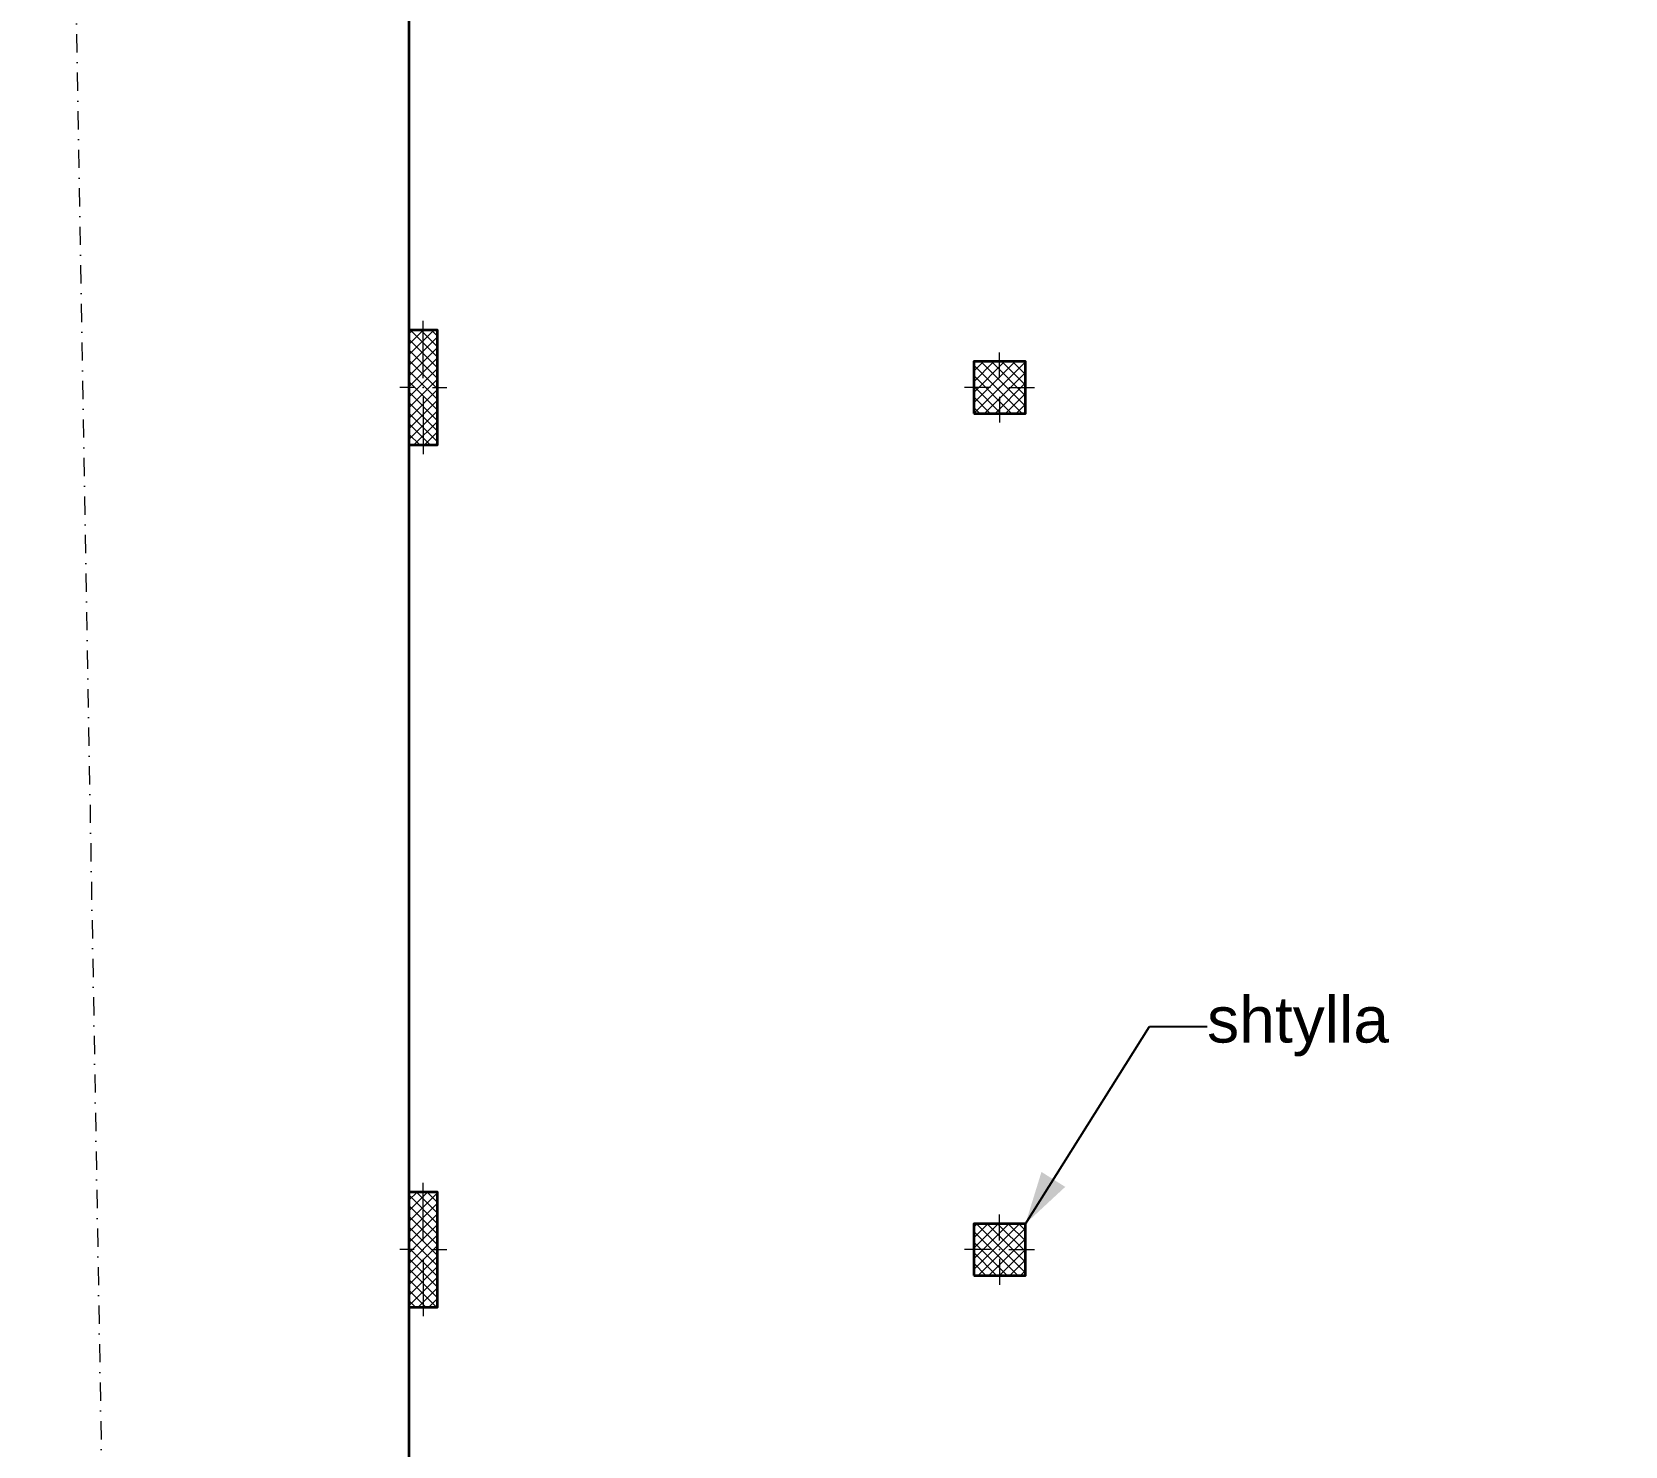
# Model space of a CAD drawing. Header units: millimetres. Extents: x -1862870 to -1833070, y -2748569 to -2679967.
# Drawn here: x -1861990 to -1848129, y -2713173 to -2700869 of the extents above; entities that cross this region are included whole.
import ezdxf

# ---------------------------------------------------------------- set-up
doc = ezdxf.new("R2010")
doc.units = ezdxf.units.MM
doc.header["$MEASUREMENT"] = 0
doc.linetypes.add('Dot & Dashed', pattern=[335.138881, 158.75, -88.194444, 0, -88.194437])
for name, color, linetype, lineweight in [('0_Pen_No__20', 1, 'Continuous', 0), ('A - Muret_Pen_No__6', 5, 'Continuous', 35), ('A - Shtyllat_Pen_No__101', 252, 'Continuous', 13), ('A - Shtyllat_Pen_No__22', 8, 'Continuous', 35), ('Annotation - Label_Pen_No__2', 8, 'Continuous', 15)]:
    doc.layers.add(name, color=color, linetype=linetype, lineweight=lineweight)
doc.layers.add('0_Pen_No__61', color=7, linetype='Continuous', lineweight=20, true_color=0x6a6a6a)
doc.layers.add('A - Shtyllat', color=7, linetype='Continuous')
doc.styles.add('GENERATED_STYLE_2', font='')
doc.styles.get('GENERATED_STYLE_2').set_extended_font_data('Arial')
doc.dimstyles.new('GENERATED_STYLE__1', dxfattribs={"dimtxt": 0.18, "dimasz": 456, "dimexe": 0.18, "dimexo": 0.0625, "dimgap": 0, "dimtad": 0, "dimtih": 1, "dimtoh": 1, "dimdec": 4, "dimzin": 0, "dimdsep": 46, "dimcen": 0.09, "dimadec": 0, "dimazin": 0, "dimtfac": 1, "dimtdec": 4, "dimtmove": 0, "dimatfit": 3, "dimldrblk": 'ARROWHEAD_5', "dimfxl": 0, "dimtolj": 1, "dimtzin": 0, "dimarcsym": 0})
pattern_1 = [(45, (-3432101.99, -2046631.03), (-45.961939, 45.961939), []), (135, (-3432101.99, -2046631.03), (45.961939, 45.961939), [])]

# ---------------------------------------------------------------- blocks, each defined once
blk = doc.blocks.new('Column_5', base_point=(-1853571, -2703963))
at = {"layer": 'A - Shtyllat_Pen_No__101', "linetype": 'Continuous', "lineweight": 13}
h = blk.add_hatch(dxfattribs=at)
h.set_pattern_fill('Concrete_Block', color=252, style=0, pattern_type=2)
h.set_pattern_definition(pattern_1)
h.paths.add_polyline_path([(-1853796, -2704188), (-1853346, -2704188), (-1853346, -2703738), (-1853796, -2703738)])
at = {"layer": 'A - Shtyllat_Pen_No__101', "color": 252, "linetype": 'Continuous', "lineweight": 13}
for p, q in [((-1853571, -2703883), (-1853571, -2703658)), ((-1853651, -2703963), (-1853876, -2703963)), ((-1853491, -2703963), (-1853266, -2703963)), ((-1853571, -2704043), (-1853571, -2704268))]:
    blk.add_line(p, q, dxfattribs=at)
blk.add_point((-1853571, -2703963), dxfattribs=at)
at = {"layer": 'A - Shtyllat_Pen_No__22', "color": 8, "linetype": 'Continuous', "lineweight": 35, "flags": 128}
blk.add_lwpolyline([(-1853796, -2704188), (-1853346, -2704188), (-1853346, -2703738), (-1853796, -2703738)], close=True, dxfattribs=at)
blk = doc.blocks.new('Column_8', base_point=(-1853571, -2711463))
at = {"layer": 'A - Shtyllat_Pen_No__101', "linetype": 'Continuous', "lineweight": 13}
h = blk.add_hatch(dxfattribs=at)
h.set_pattern_fill('Concrete_Block', color=252, style=0, pattern_type=2)
h.set_pattern_definition(pattern_1)
h.paths.add_polyline_path([(-1853796, -2711688), (-1853346, -2711688), (-1853346, -2711238), (-1853796, -2711238)])
at = {"layer": 'A - Shtyllat_Pen_No__101', "color": 252, "linetype": 'Continuous', "lineweight": 13}
for p, q in [((-1853571, -2711383), (-1853571, -2711158)), ((-1853651, -2711463), (-1853876, -2711463)), ((-1853491, -2711463), (-1853266, -2711463)), ((-1853571, -2711543), (-1853571, -2711768))]:
    blk.add_line(p, q, dxfattribs=at)
blk.add_point((-1853571, -2711463), dxfattribs=at)
at = {"layer": 'A - Shtyllat_Pen_No__22', "color": 8, "linetype": 'Continuous', "lineweight": 35, "flags": 128}
blk.add_lwpolyline([(-1853796, -2711688), (-1853346, -2711688), (-1853346, -2711238), (-1853796, -2711238)], close=True, dxfattribs=at)
blk = doc.blocks.new('Column_21', base_point=(-1858585, -2711463))
at = {"layer": 'A - Shtyllat_Pen_No__101', "linetype": 'Continuous', "lineweight": 13}
h = blk.add_hatch(dxfattribs=at)
h.set_pattern_fill('Concrete_Block', color=252, style=0, pattern_type=2)
h.set_pattern_definition(pattern_1)
h.paths.add_polyline_path([(-1858710, -2711963), (-1858460, -2711963), (-1858460, -2710963), (-1858710, -2710963)])
at = {"layer": 'A - Shtyllat_Pen_No__101', "color": 252, "linetype": 'Continuous', "lineweight": 13}
for p, q in [((-1858585, -2711383), (-1858585, -2710883)), ((-1858665, -2711463), (-1858790, -2711463)), ((-1858505, -2711463), (-1858380, -2711463)), ((-1858585, -2711543), (-1858585, -2712043))]:
    blk.add_line(p, q, dxfattribs=at)
blk.add_point((-1858585, -2711463), dxfattribs=at)
at = {"layer": 'A - Shtyllat_Pen_No__22', "color": 8, "linetype": 'Continuous', "lineweight": 35, "flags": 128}
blk.add_lwpolyline([(-1858710, -2711963), (-1858460, -2711963), (-1858460, -2710963), (-1858710, -2710963)], close=True, dxfattribs=at)
blk = doc.blocks.new('Column_23', base_point=(-1858585, -2703963))
at = {"layer": 'A - Shtyllat_Pen_No__101', "linetype": 'Continuous', "lineweight": 13}
h = blk.add_hatch(dxfattribs=at)
h.set_pattern_fill('Concrete_Block', color=252, style=0, pattern_type=2)
h.set_pattern_definition(pattern_1)
h.paths.add_polyline_path([(-1858710, -2704463), (-1858460, -2704463), (-1858460, -2703463), (-1858710, -2703463)])
at = {"layer": 'A - Shtyllat_Pen_No__101', "color": 252, "linetype": 'Continuous', "lineweight": 13}
for p, q in [((-1858585, -2703883), (-1858585, -2703383)), ((-1858665, -2703963), (-1858790, -2703963)), ((-1858505, -2703963), (-1858380, -2703963)), ((-1858585, -2704043), (-1858585, -2704543))]:
    blk.add_line(p, q, dxfattribs=at)
blk.add_point((-1858585, -2703963), dxfattribs=at)
at = {"layer": 'A - Shtyllat_Pen_No__22', "color": 8, "linetype": 'Continuous', "lineweight": 35, "flags": 128}
blk.add_lwpolyline([(-1858710, -2704463), (-1858460, -2704463), (-1858460, -2703463), (-1858710, -2703463)], close=True, dxfattribs=at)
blk = doc.blocks.new('Column_35', base_point=(-1853571, -2703963))
at = {"layer": 'A - Shtyllat_Pen_No__101', "linetype": 'Continuous', "lineweight": 13}
h = blk.add_hatch(dxfattribs=at)
h.set_pattern_fill('Concrete_Block', color=252, style=0, pattern_type=2)
h.set_pattern_definition(pattern_1)
h.paths.add_polyline_path([(-1853796, -2704188), (-1853346, -2704188), (-1853346, -2703738), (-1853796, -2703738)])
at = {"layer": 'A - Shtyllat_Pen_No__101', "color": 252, "linetype": 'Continuous', "lineweight": 13}
for p, q in [((-1853571, -2703883), (-1853571, -2703658)), ((-1853651, -2703963), (-1853876, -2703963)), ((-1853491, -2703963), (-1853266, -2703963)), ((-1853571, -2704043), (-1853571, -2704268))]:
    blk.add_line(p, q, dxfattribs=at)
blk.add_point((-1853571, -2703963), dxfattribs=at)
at = {"layer": 'A - Shtyllat_Pen_No__22', "color": 8, "linetype": 'Continuous', "lineweight": 35, "flags": 128}
blk.add_lwpolyline([(-1853796, -2704188), (-1853346, -2704188), (-1853346, -2703738), (-1853796, -2703738)], close=True, dxfattribs=at)
blk = doc.blocks.new('Column_36', base_point=(-1858585, -2703963))
at = {"layer": 'A - Shtyllat_Pen_No__101', "linetype": 'Continuous', "lineweight": 13}
h = blk.add_hatch(dxfattribs=at)
h.set_pattern_fill('Concrete_Block', color=252, style=0, pattern_type=2)
h.set_pattern_definition(pattern_1)
h.paths.add_polyline_path([(-1858710, -2704463), (-1858460, -2704463), (-1858460, -2703463), (-1858710, -2703463)])
at = {"layer": 'A - Shtyllat_Pen_No__101', "color": 252, "linetype": 'Continuous', "lineweight": 13}
for p, q in [((-1858585, -2703883), (-1858585, -2703383)), ((-1858665, -2703963), (-1858790, -2703963)), ((-1858505, -2703963), (-1858380, -2703963)), ((-1858585, -2704043), (-1858585, -2704543))]:
    blk.add_line(p, q, dxfattribs=at)
blk.add_point((-1858585, -2703963), dxfattribs=at)
at = {"layer": 'A - Shtyllat_Pen_No__22', "color": 8, "linetype": 'Continuous', "lineweight": 35, "flags": 128}
blk.add_lwpolyline([(-1858710, -2704463), (-1858460, -2704463), (-1858460, -2703463), (-1858710, -2703463)], close=True, dxfattribs=at)
blk = doc.blocks.new('Column_38', base_point=(-1853571, -2711463))
at = {"layer": 'A - Shtyllat_Pen_No__101', "linetype": 'Continuous', "lineweight": 13}
h = blk.add_hatch(dxfattribs=at)
h.set_pattern_fill('Concrete_Block', color=252, style=0, pattern_type=2)
h.set_pattern_definition(pattern_1)
h.paths.add_polyline_path([(-1853796, -2711688), (-1853346, -2711688), (-1853346, -2711238), (-1853796, -2711238)])
at = {"layer": 'A - Shtyllat_Pen_No__101', "color": 252, "linetype": 'Continuous', "lineweight": 13}
for p, q in [((-1853571, -2711383), (-1853571, -2711158)), ((-1853651, -2711463), (-1853876, -2711463)), ((-1853491, -2711463), (-1853266, -2711463)), ((-1853571, -2711543), (-1853571, -2711768))]:
    blk.add_line(p, q, dxfattribs=at)
blk.add_point((-1853571, -2711463), dxfattribs=at)
at = {"layer": 'A - Shtyllat_Pen_No__22', "color": 8, "linetype": 'Continuous', "lineweight": 35, "flags": 128}
blk.add_lwpolyline([(-1853796, -2711688), (-1853346, -2711688), (-1853346, -2711238), (-1853796, -2711238)], close=True, dxfattribs=at)
blk = doc.blocks.new('Column_50', base_point=(-1853571, -2703963))
at = {"layer": 'A - Shtyllat_Pen_No__101', "linetype": 'Continuous', "lineweight": 13}
h = blk.add_hatch(dxfattribs=at)
h.set_pattern_fill('Concrete_Block', color=252, style=0, pattern_type=2)
h.set_pattern_definition(pattern_1)
h.paths.add_polyline_path([(-1853796, -2704188), (-1853346, -2704188), (-1853346, -2703738), (-1853796, -2703738)])
at = {"layer": 'A - Shtyllat_Pen_No__101', "color": 252, "linetype": 'Continuous', "lineweight": 13}
for p, q in [((-1853571, -2703883), (-1853571, -2703658)), ((-1853651, -2703963), (-1853876, -2703963)), ((-1853491, -2703963), (-1853266, -2703963)), ((-1853571, -2704043), (-1853571, -2704268))]:
    blk.add_line(p, q, dxfattribs=at)
blk.add_point((-1853571, -2703963), dxfattribs=at)
at = {"layer": 'A - Shtyllat_Pen_No__22', "color": 8, "linetype": 'Continuous', "lineweight": 35, "flags": 128}
blk.add_lwpolyline([(-1853796, -2704188), (-1853346, -2704188), (-1853346, -2703738), (-1853796, -2703738)], close=True, dxfattribs=at)
blk = doc.blocks.new('Column_53', base_point=(-1853571, -2711463))
at = {"layer": 'A - Shtyllat_Pen_No__101', "linetype": 'Continuous', "lineweight": 13}
h = blk.add_hatch(dxfattribs=at)
h.set_pattern_fill('Concrete_Block', color=252, style=0, pattern_type=2)
h.set_pattern_definition(pattern_1)
h.paths.add_polyline_path([(-1853796, -2711688), (-1853346, -2711688), (-1853346, -2711238), (-1853796, -2711238)])
at = {"layer": 'A - Shtyllat_Pen_No__101', "color": 252, "linetype": 'Continuous', "lineweight": 13}
for p, q in [((-1853571, -2711383), (-1853571, -2711158)), ((-1853651, -2711463), (-1853876, -2711463)), ((-1853491, -2711463), (-1853266, -2711463)), ((-1853571, -2711543), (-1853571, -2711768))]:
    blk.add_line(p, q, dxfattribs=at)
blk.add_point((-1853571, -2711463), dxfattribs=at)
at = {"layer": 'A - Shtyllat_Pen_No__22', "color": 8, "linetype": 'Continuous', "lineweight": 35, "flags": 128}
blk.add_lwpolyline([(-1853796, -2711688), (-1853346, -2711688), (-1853346, -2711238), (-1853796, -2711238)], close=True, dxfattribs=at)
blk = doc.blocks.new('Column_68', base_point=(-1858585, -2711463))
at = {"layer": 'A - Shtyllat_Pen_No__101', "linetype": 'Continuous', "lineweight": 13}
h = blk.add_hatch(dxfattribs=at)
h.set_pattern_fill('Concrete_Block', color=252, style=0, pattern_type=2)
h.set_pattern_definition(pattern_1)
h.paths.add_polyline_path([(-1858710, -2711963), (-1858460, -2711963), (-1858460, -2710963), (-1858710, -2710963)])
at = {"layer": 'A - Shtyllat_Pen_No__101', "color": 252, "linetype": 'Continuous', "lineweight": 13}
for p, q in [((-1858585, -2711383), (-1858585, -2710883)), ((-1858665, -2711463), (-1858790, -2711463)), ((-1858505, -2711463), (-1858380, -2711463)), ((-1858585, -2711543), (-1858585, -2712043))]:
    blk.add_line(p, q, dxfattribs=at)
blk.add_point((-1858585, -2711463), dxfattribs=at)
at = {"layer": 'A - Shtyllat_Pen_No__22', "color": 8, "linetype": 'Continuous', "lineweight": 35, "flags": 128}
blk.add_lwpolyline([(-1858710, -2711963), (-1858460, -2711963), (-1858460, -2710963), (-1858710, -2710963)], close=True, dxfattribs=at)
blk = doc.blocks.new('Column_70', base_point=(-1858585, -2703963))
at = {"layer": 'A - Shtyllat_Pen_No__101', "linetype": 'Continuous', "lineweight": 13}
h = blk.add_hatch(dxfattribs=at)
h.set_pattern_fill('Concrete_Block', color=252, style=0, pattern_type=2)
h.set_pattern_definition(pattern_1)
h.paths.add_polyline_path([(-1858710, -2704463), (-1858460, -2704463), (-1858460, -2703463), (-1858710, -2703463)])
at = {"layer": 'A - Shtyllat_Pen_No__101', "color": 252, "linetype": 'Continuous', "lineweight": 13}
for p, q in [((-1858585, -2703883), (-1858585, -2703383)), ((-1858665, -2703963), (-1858790, -2703963)), ((-1858505, -2703963), (-1858380, -2703963)), ((-1858585, -2704043), (-1858585, -2704543))]:
    blk.add_line(p, q, dxfattribs=at)
blk.add_point((-1858585, -2703963), dxfattribs=at)
at = {"layer": 'A - Shtyllat_Pen_No__22', "color": 8, "linetype": 'Continuous', "lineweight": 35, "flags": 128}
blk.add_lwpolyline([(-1858710, -2704463), (-1858460, -2704463), (-1858460, -2703463), (-1858710, -2703463)], close=True, dxfattribs=at)
blk = doc.blocks.new('Column_83', base_point=(-1853571, -2703963))
at = {"layer": 'A - Shtyllat_Pen_No__101', "linetype": 'Continuous', "lineweight": 13}
h = blk.add_hatch(dxfattribs=at)
h.set_pattern_fill('Concrete_Block', color=252, style=0, pattern_type=2)
h.set_pattern_definition(pattern_1)
h.paths.add_polyline_path([(-1853796, -2704188), (-1853346, -2704188), (-1853346, -2703738), (-1853796, -2703738)])
at = {"layer": 'A - Shtyllat_Pen_No__101', "color": 252, "linetype": 'Continuous', "lineweight": 13}
for p, q in [((-1853571, -2703883), (-1853571, -2703658)), ((-1853651, -2703963), (-1853876, -2703963)), ((-1853491, -2703963), (-1853266, -2703963)), ((-1853571, -2704043), (-1853571, -2704268))]:
    blk.add_line(p, q, dxfattribs=at)
blk.add_point((-1853571, -2703963), dxfattribs=at)
at = {"layer": 'A - Shtyllat_Pen_No__22', "color": 8, "linetype": 'Continuous', "lineweight": 35, "flags": 128}
blk.add_lwpolyline([(-1853796, -2704188), (-1853346, -2704188), (-1853346, -2703738), (-1853796, -2703738)], close=True, dxfattribs=at)
blk = doc.blocks.new('Column_84', base_point=(-1858585, -2703963))
at = {"layer": 'A - Shtyllat_Pen_No__101', "linetype": 'Continuous', "lineweight": 13}
h = blk.add_hatch(dxfattribs=at)
h.set_pattern_fill('Concrete_Block', color=252, style=0, pattern_type=2)
h.set_pattern_definition(pattern_1)
h.paths.add_polyline_path([(-1858710, -2704463), (-1858460, -2704463), (-1858460, -2703463), (-1858710, -2703463)])
at = {"layer": 'A - Shtyllat_Pen_No__101', "color": 252, "linetype": 'Continuous', "lineweight": 13}
for p, q in [((-1858585, -2703883), (-1858585, -2703383)), ((-1858665, -2703963), (-1858790, -2703963)), ((-1858505, -2703963), (-1858380, -2703963)), ((-1858585, -2704043), (-1858585, -2704543))]:
    blk.add_line(p, q, dxfattribs=at)
blk.add_point((-1858585, -2703963), dxfattribs=at)
at = {"layer": 'A - Shtyllat_Pen_No__22', "color": 8, "linetype": 'Continuous', "lineweight": 35, "flags": 128}
blk.add_lwpolyline([(-1858710, -2704463), (-1858460, -2704463), (-1858460, -2703463), (-1858710, -2703463)], close=True, dxfattribs=at)
blk = doc.blocks.new('Column_86', base_point=(-1853571, -2711463))
at = {"layer": 'A - Shtyllat_Pen_No__101', "linetype": 'Continuous', "lineweight": 13}
h = blk.add_hatch(dxfattribs=at)
h.set_pattern_fill('Concrete_Block', color=252, style=0, pattern_type=2)
h.set_pattern_definition(pattern_1)
h.paths.add_polyline_path([(-1853796, -2711688), (-1853346, -2711688), (-1853346, -2711238), (-1853796, -2711238)])
at = {"layer": 'A - Shtyllat_Pen_No__101', "color": 252, "linetype": 'Continuous', "lineweight": 13}
for p, q in [((-1853571, -2711383), (-1853571, -2711158)), ((-1853651, -2711463), (-1853876, -2711463)), ((-1853491, -2711463), (-1853266, -2711463)), ((-1853571, -2711543), (-1853571, -2711768))]:
    blk.add_line(p, q, dxfattribs=at)
blk.add_point((-1853571, -2711463), dxfattribs=at)
at = {"layer": 'A - Shtyllat_Pen_No__22', "color": 8, "linetype": 'Continuous', "lineweight": 35, "flags": 128}
blk.add_lwpolyline([(-1853796, -2711688), (-1853346, -2711688), (-1853346, -2711238), (-1853796, -2711238)], close=True, dxfattribs=at)
blk = doc.blocks.new('Column_97', base_point=(-1853571, -2703963))
at = {"layer": 'A - Shtyllat_Pen_No__101', "linetype": 'Continuous', "lineweight": 13}
h = blk.add_hatch(dxfattribs=at)
h.set_pattern_fill('Concrete_Block', color=252, style=0, pattern_type=2)
h.set_pattern_definition(pattern_1)
h.paths.add_polyline_path([(-1853796, -2704188), (-1853346, -2704188), (-1853346, -2703738), (-1853796, -2703738)])
at = {"layer": 'A - Shtyllat_Pen_No__101', "color": 252, "linetype": 'Continuous', "lineweight": 13}
for p, q in [((-1853571, -2703883), (-1853571, -2703658)), ((-1853651, -2703963), (-1853876, -2703963)), ((-1853491, -2703963), (-1853266, -2703963)), ((-1853571, -2704043), (-1853571, -2704268))]:
    blk.add_line(p, q, dxfattribs=at)
blk.add_point((-1853571, -2703963), dxfattribs=at)
at = {"layer": 'A - Shtyllat_Pen_No__22', "color": 8, "linetype": 'Continuous', "lineweight": 35, "flags": 128}
blk.add_lwpolyline([(-1853796, -2704188), (-1853346, -2704188), (-1853346, -2703738), (-1853796, -2703738)], close=True, dxfattribs=at)
blk = doc.blocks.new('Column_111', base_point=(-1858585, -2711463))
at = {"layer": 'A - Shtyllat_Pen_No__101', "linetype": 'Continuous', "lineweight": 13}
h = blk.add_hatch(dxfattribs=at)
h.set_pattern_fill('Concrete_Block', color=252, style=0, pattern_type=2)
h.set_pattern_definition(pattern_1)
h.paths.add_polyline_path([(-1858710, -2711963), (-1858460, -2711963), (-1858460, -2710963), (-1858710, -2710963)])
at = {"layer": 'A - Shtyllat_Pen_No__101', "color": 252, "linetype": 'Continuous', "lineweight": 13}
for p, q in [((-1858585, -2711383), (-1858585, -2710883)), ((-1858665, -2711463), (-1858790, -2711463)), ((-1858505, -2711463), (-1858380, -2711463)), ((-1858585, -2711543), (-1858585, -2712043))]:
    blk.add_line(p, q, dxfattribs=at)
blk.add_point((-1858585, -2711463), dxfattribs=at)
at = {"layer": 'A - Shtyllat_Pen_No__22', "color": 8, "linetype": 'Continuous', "lineweight": 35, "flags": 128}
blk.add_lwpolyline([(-1858710, -2711963), (-1858460, -2711963), (-1858460, -2710963), (-1858710, -2710963)], close=True, dxfattribs=at)
blk = doc.blocks.new('Column_113', base_point=(-1858585, -2703963))
at = {"layer": 'A - Shtyllat_Pen_No__101', "linetype": 'Continuous', "lineweight": 13}
h = blk.add_hatch(dxfattribs=at)
h.set_pattern_fill('Concrete_Block', color=252, style=0, pattern_type=2)
h.set_pattern_definition(pattern_1)
h.paths.add_polyline_path([(-1858710, -2704463), (-1858460, -2704463), (-1858460, -2703463), (-1858710, -2703463)])
at = {"layer": 'A - Shtyllat_Pen_No__101', "color": 252, "linetype": 'Continuous', "lineweight": 13}
for p, q in [((-1858585, -2703883), (-1858585, -2703383)), ((-1858665, -2703963), (-1858790, -2703963)), ((-1858505, -2703963), (-1858380, -2703963)), ((-1858585, -2704043), (-1858585, -2704543))]:
    blk.add_line(p, q, dxfattribs=at)
blk.add_point((-1858585, -2703963), dxfattribs=at)
at = {"layer": 'A - Shtyllat_Pen_No__22', "color": 8, "linetype": 'Continuous', "lineweight": 35, "flags": 128}
blk.add_lwpolyline([(-1858710, -2704463), (-1858460, -2704463), (-1858460, -2703463), (-1858710, -2703463)], close=True, dxfattribs=at)
blk = doc.blocks.new('Column_124', base_point=(-1853571, -2703963))
at = {"layer": 'A - Shtyllat_Pen_No__101', "linetype": 'Continuous', "lineweight": 13}
h = blk.add_hatch(dxfattribs=at)
h.set_pattern_fill('Concrete_Block', color=252, style=0, pattern_type=2)
h.set_pattern_definition(pattern_1)
h.paths.add_polyline_path([(-1853796, -2704188), (-1853346, -2704188), (-1853346, -2703738), (-1853796, -2703738)])
at = {"layer": 'A - Shtyllat_Pen_No__101', "color": 252, "linetype": 'Continuous', "lineweight": 13}
for p, q in [((-1853571, -2703883), (-1853571, -2703658)), ((-1853651, -2703963), (-1853876, -2703963)), ((-1853491, -2703963), (-1853266, -2703963)), ((-1853571, -2704043), (-1853571, -2704268))]:
    blk.add_line(p, q, dxfattribs=at)
blk.add_point((-1853571, -2703963), dxfattribs=at)
at = {"layer": 'A - Shtyllat_Pen_No__22', "color": 8, "linetype": 'Continuous', "lineweight": 35, "flags": 128}
blk.add_lwpolyline([(-1853796, -2704188), (-1853346, -2704188), (-1853346, -2703738), (-1853796, -2703738)], close=True, dxfattribs=at)
blk = doc.blocks.new('ARROWHEAD_5')
at = {"linetype": 'Continuous', "lineweight": 0}
blk.add_hatch(color=0, dxfattribs=at).paths.add_polyline_path([(-1, 0.2679), (0, 0), (-1, -0.2679)])
at = {"color": 0, "linetype": 'Continuous', "lineweight": 0}
blk.add_line((0, 0), (-1, 0), dxfattribs=at)

msp = doc.modelspace()

# ---------------------------------------------------------------- linework, layer by layer
at = {"layer": '0_Pen_No__20', "color": 1, "linetype": 'Dot & Dashed', "lineweight": 0}
msp.add_lwpolyline([(-1859505, -2748569), (-1838046, -2745752), (-1838046, -2682881), (-1861990, -2681089), (-1861707, -2694855), (-1861255, -2720719), (-1860079, -2739444)], close=True, dxfattribs=at)
at = {"layer": '0_Pen_No__61', "color": 251, "linetype": 'Continuous', "lineweight": 20, "true_color": 0x6a6a6a}
msp.add_line((-1858710, -2717916), (-1858710, -2688838), dxfattribs=at)
at = {"layer": 'A - Muret_Pen_No__6', "color": 5, "linetype": 'Continuous', "lineweight": 35}
msp.add_lwpolyline([(-1839046, -2714761), (-1839046, -2686138), (-1846246, -2686138), (-1846246, -2686892), (-1848196, -2686888), (-1848196, -2688838), (-1858710, -2688838), (-1858710, -2714761)], dxfattribs=at)

# ---------------------------------------------------------------- block references
at = {"layer": 'A - Shtyllat', "color": 8, "lineweight": 35}
for name, p in [('Column_23', (-1858585, -2703963)), ('Column_36', (-1858585, -2703963)), ('Column_70', (-1858585, -2703963)), ('Column_84', (-1858585, -2703963)), ('Column_113', (-1858585, -2703963)), ('Column_5', (-1853571, -2703963)), ('Column_35', (-1853571, -2703963)), ('Column_50', (-1853571, -2703963)), ('Column_83', (-1853571, -2703963)), ('Column_97', (-1853571, -2703963)), ('Column_124', (-1853571, -2703963)), ('Column_21', (-1858585, -2711463)), ('Column_68', (-1858585, -2711463)), ('Column_111', (-1858585, -2711463)), ('Column_8', (-1853571, -2711463)), ('Column_38', (-1853571, -2711463)), ('Column_53', (-1853571, -2711463)), ('Column_86', (-1853571, -2711463))]:
    msp.add_blockref(name, p, dxfattribs=at)

# ---------------------------------------------------------------- texts
at = {"layer": 'Annotation - Label_Pen_No__2', "color": 8, "linetype": 'Continuous', "lineweight": 15, "insert": (-1851766, -2709522), "char_height": 400, "attachment_point": 4, "style": 'GENERATED_STYLE_2'}
msp.add_mtext('\\A1;{\\pql;\\fArial|b0|i0|c0|p34;shtylla}', dxfattribs=at)

# ---------------------------------------------------------------- leaders
at = {"layer": 'Annotation - Label_Pen_No__2', "color": 8, "linetype": 'Continuous', "lineweight": 15, "annotation_type": 0, "has_hookline": 1, "hookline_direction": 0, "text_width": 1542}
msp.add_leader([(-1853346, -2711238), (-1852266, -2709522), (-1851766, -2709522)], dimstyle='GENERATED_STYLE__1', dxfattribs=at)

doc.saveas('drawing.dxf')
